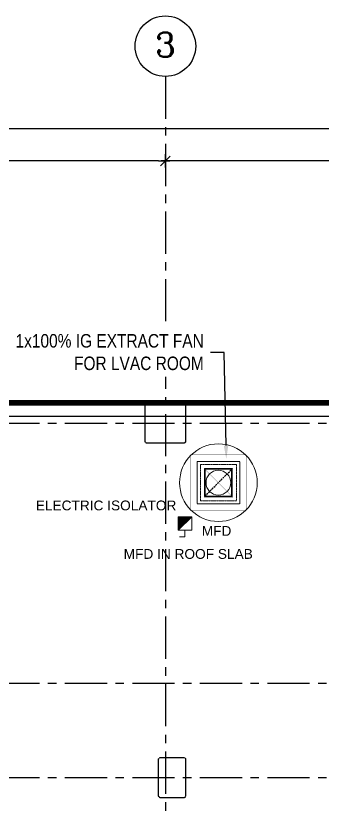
# Model space of a CAD drawing. Header units: metres. Extents: x 841183 to 1048542, y 259326 to 317714.
# Drawn here: x 1024810 to 1029345, y 305936 to 317714 of the extents above; entities that cross this region are included whole.
import ezdxf
from ezdxf import colors
from ezdxf.entities.mleader import LeaderData, LeaderLine
from ezdxf.enums import TextEntityAlignment as Align
from ezdxf.math import Vec2, Vec3

# ---------------------------------------------------------------- set-up
doc = ezdxf.new("R2010")
doc.units = ezdxf.units.M
doc.header["$PDMODE"] = 34
for name, pattern in [('( Hidden )', [0.375, 0.25, -0.125]), ('CENTRE', [2, 1.25, -0.25, 0.25, -0.25]), ('HIDDEN2', [0.1875, 0.125, -0.0625]), ('VILLA AXIS$0$CENTER', [2, 1.25, -0.25, 0.25, -0.25])]:
    doc.linetypes.add(name, pattern=pattern)
for name, color, linetype, lineweight in [('0_ ISOLATOR', 142, 'Continuous', 0), ('0_FOUNDATION', 7, 'Continuous', 0), ('0_HVAC EQUIPMENT', 142, 'Continuous', 0), ('0_HVAC-OPENING', 126, 'Continuous', 0)]:
    doc.layers.add(name, color=color, linetype=linetype, lineweight=lineweight)
for name, color, linetype in [('0_EXTRACT AIR DUCT', 236, 'Continuous'), ('0_HVAC TEXT', 7, 'Continuous'), ('A-AXIS LINE', 253, 'Continuous'), ('A-WALL-1', 252, 'Continuous'), ('F-PLOT LIMITS - Zoom', 1, 'Continuous'), ('G-COL', 252, 'Continuous')]:
    doc.layers.add(name, color=color, linetype=linetype)
for name, color, linetype, transparency in [('A-AXIS DIMENSION', 252, 'Continuous', 0.6), ('A-AXIS MARKER', 253, 'Continuous', 0.6), ('A-AXIS TEXT', 252, 'Continuous', 0.6), ('A-REFLECT DOWN', 252, 'Continuous', 0.6)]:
    doc.layers.add(name, color=color, linetype=linetype, transparency=transparency)
doc.styles.add('AIRAL', font='arial.ttf', dxfattribs={"height": 6.14})
doc.styles.add('romans', font='romans.shx', dxfattribs={"width": 0.85})
doc.styles.get("Standard").update_dxf_attribs({"font": 'ARIALN.TTF'})
doc.styles.add('VILLA AXIS$0$U SHAPE AXIS$0$AXES$0$COMP', font='complex')
doc.dimstyles.new('DIM-100', dxfattribs={"dimtxt": 200, "dimasz": 100, "dimexe": 50, "dimexo": 75, "dimgap": 50, "dimtad": 1, "dimdec": 0, "dimrnd": 5, "dimzin": 9, "dimdsep": 46, "dimtxsty": 'romans', "dimblk1": 'D-oblique', "dimblk2": 'D-oblique', "dimsah": 1, "dimcen": 100, "dimdle": 100, "dimclrd": 256, "dimclre": 256, "dimclrt": 131, "dimadec": 0, "dimazin": 0, "dimtfac": 1, "dimtdec": 0, "dimtofl": 0, "dimtmove": 2, "dimatfit": 3, "dimldrblk": 'OBLIQUE', "dimfxl": 100, "dimfxlon": 1, "dimtfillclr": 256, "dimtolj": 1, "dimtzin": 0, "dimarcsym": 0})

# ---------------------------------------------------------------- blocks, each defined once
blk = doc.blocks.new('GEF-01 AVR PROTECTION')
at = {"layer": '0_HVAC EQUIPMENT', "color": 7, "linetype": '( Hidden )', "ltscale": 5}
blk.add_lwpolyline([(-315, -315), (315, -315), (315, 315), (-315, 315)], close=True, dxfattribs=at)
at = {"layer": '0_HVAC EQUIPMENT', "color": 7, "linetype": 'CENTRE', "ltscale": 0.75}
blk.add_lwpolyline([(-267.5, -267.5), (267.5, -267.5), (267.5, 267.5), (-267.5, 267.5)], close=True, dxfattribs=at)
at = {"layer": '0_HVAC EQUIPMENT'}
for radius in [575, 183.5]:
    blk.add_circle((0, 0), radius, dxfattribs=at)
blk = doc.blocks.new('0_ISOLATOR')
at = {"layer": '0_ ISOLATOR'}
h = blk.add_hatch(dxfattribs=at)
h.set_pattern_fill('ANSI31')
h.set_pattern_definition([(45, (0, 0), (-0.08838835, 0.08838835), [])])
h.paths.add_polyline_path([(-100, 100), (100, -100), (100, 100)])
at = {"layer": '0_ ISOLATOR', "color": 7}
for p, q in [((-198, 0), (-198, 83)), ((-100, 0), (-198, 0)), ((-100, 100), (100, -100))]:
    blk.add_line(p, q, dxfattribs=at)
blk.add_lwpolyline([(-100, -100), (100, -100), (100, 100), (-100, 100)], close=True, dxfattribs=at)
blk = doc.blocks.new('D-oblique')
for p, q in [((-1, 0), (0.65, 0)), ((-0.71, -0.71), (0.71, 0.71)), ((0, -1), (0, 1))]:
    blk.add_line(p, q)
blk = doc.blocks.new('*D151')
at = {"layer": 'A-AXIS DIMENSION', "lineweight": -2, "transparency": 16777216}
for p, q in [((-11076, 3784), (-11076, 3933)), ((-3040, 3783), (-3040, 3933)), ((-3140, 3883), (-10976, 3883))]:
    blk.add_line(p, q, dxfattribs=at)
at = {"layer": 'Defpoints', "color": 0, "transparency": 16777216}
for p in [(-11076, 3883), (-11076, 3417, -45), (-3040, 3452, -15)]:
    blk.add_point(p, dxfattribs=at)
at = {"layer": 'A-AXIS DIMENSION', "lineweight": -2, "transparency": 16777216, "xscale": 100, "yscale": 100, "zscale": 100, "rotation": 180}
blk.add_blockref('D-oblique', (-11076, 3883), dxfattribs=at)
at = {"layer": 'A-AXIS DIMENSION', "lineweight": -2, "transparency": 16777216, "xscale": 100, "yscale": 100, "zscale": 100}
blk.add_blockref('D-oblique', (-3040, 3883), dxfattribs=at)
at = {"layer": 'A-AXIS DIMENSION', "transparency": 16777216, "insert": (-7058, 4033), "char_height": 200, "attachment_point": 5, "style": 'romans'}
blk.add_mtext('\\A1;8035', dxfattribs=at)
blk = doc.blocks.new('_OBLIQUE')
at = {"color": 0, "linetype": 'ByBlock'}
blk.add_line((-0.5, -0.5), (0.5, 0.5), dxfattribs=at)
blk = doc.blocks.new('VILLA AXIS$0$U SHAPE AXIS$0$AXES$0$AXIS-MARK')
at = {"layer": 'A-AXIS MARKER'}
blk.add_circle((0, 0.5), 0.5, dxfattribs=at)
at = {"layer": 'A-AXIS TEXT', "color": 8, "style": 'VILLA AXIS$0$U SHAPE AXIS$0$AXES$0$COMP'}
blk.add_attdef('1', text='', height=0.4, dxfattribs=at).set_placement((0, 0.5), align=Align.MIDDLE)
blk = doc.blocks.new('*D153')
at = {"layer": 'A-AXIS DIMENSION', "lineweight": -2, "transparency": 16777216}
for p, q in [((-18170, 3790), (-18170, 3933)), ((-11076, 3783), (-11076, 3933)), ((-11176, 3883), (-18070, 3883))]:
    blk.add_line(p, q, dxfattribs=at)
at = {"layer": 'Defpoints', "color": 0, "transparency": 16777216}
for p in [(-18170, 3883), (-11076, 3452, -15), (-18170, 3205, -232)]:
    blk.add_point(p, dxfattribs=at)
at = {"layer": 'A-AXIS DIMENSION', "lineweight": -2, "transparency": 16777216, "xscale": 100, "yscale": 100, "zscale": 100, "rotation": 180}
blk.add_blockref('D-oblique', (-18170, 3883), dxfattribs=at)
at = {"layer": 'A-AXIS DIMENSION', "lineweight": -2, "transparency": 16777216, "xscale": 100, "yscale": 100, "zscale": 100}
blk.add_blockref('D-oblique', (-11076, 3883), dxfattribs=at)
at = {"layer": 'A-AXIS DIMENSION', "transparency": 16777216, "insert": (-14623, 4033), "char_height": 200, "attachment_point": 5, "style": 'romans'}
blk.add_mtext('\\A1;7095', dxfattribs=at)
blk = doc.blocks.new('*D168')
at = {"layer": 'A-AXIS DIMENSION', "lineweight": -2, "transparency": 16777216}
for p, q in [((-40051, 4259), (-40051, 4408)), ((-100, 4358), (-39951, 4358)), ((0, 4259), (0, 4408))]:
    blk.add_line(p, q, dxfattribs=at)
at = {"layer": 'Defpoints', "color": 0, "transparency": 16777216}
for p in [(-40051, 4358), (0, 3929, 33), (-40051, 3606, -54)]:
    blk.add_point(p, dxfattribs=at)
at = {"layer": 'A-AXIS DIMENSION', "lineweight": -2, "transparency": 16777216, "xscale": 100, "yscale": 100, "zscale": 100, "rotation": 180}
blk.add_blockref('D-oblique', (-40051, 4358), dxfattribs=at)
at = {"layer": 'A-AXIS DIMENSION', "lineweight": -2, "transparency": 16777216, "xscale": 100, "yscale": 100, "zscale": 100}
blk.add_blockref('D-oblique', (0, 4358), dxfattribs=at)
at = {"layer": 'A-AXIS DIMENSION', "transparency": 16777216, "insert": (-20811, 4508), "char_height": 200, "attachment_point": 5, "style": 'romans'}
blk.add_mtext('\\A1;40050', dxfattribs=at)
blk = doc.blocks.new('A$C10b3fa2f')
at = {"layer": 'A-REFLECT DOWN'}
h = blk.add_hatch(dxfattribs=at)
h.set_pattern_fill('AR-HBONE', color=256, scale=75, style=0)
h.set_pattern_definition([(45, (-872853.3, -501345.44), (0, 424.26407), [900, -300]), (135, (-872641.16, -501133.3), (3e-14, 424.26407), [900, -300])])
h.paths.add_polyline_path([(-40951.9, -7637.1), (-40445.1, -7637.1), (-40278.2, -7926.1), (-40445.1, -8215.1), (-40951.9, -8215.1), (-41118.8, -7926.1)])
edge = h.paths.add_edge_path()
edge.add_line((-40250.6, -6912.7), (-42275.6, -6912.7))
edge.add_line((-42275.6, -6912.7), (-42275.6, -105.8))
edge.add_line((-42275.6, -105.8), (-42275.6, 38.9))
edge.add_line((-42275.6, 38.9), (-43125, 38.9))
edge.add_line((-43125, 38.9), (-43125, -30517.1))
edge.add_line((-43125, -30517.1), (-43000, -30517.1))
edge.add_line((-43000, -30517.1), (-43000, -32386.1))
edge.add_line((-43000, -32386.1), (-6450, -32386.1))
edge.add_arc((-6450, -25886.1), 6500, 270, 360)
edge.add_line((50, -25886.1), (50, -22117.5))
edge.add_line((50, -22117.5), (-3025.4, -22117.5))
edge.add_line((-3025.4, -22117.5), (-3025.4, -31367.5))
edge.add_line((-3025.4, -31367.5), (-37875.6, -31367.3))
edge.add_line((-37875.6, -31367.3), (-37875.6, -22117.5))
edge.add_line((-37875.6, -22117.5), (-40250.6, -22117.5))
edge.add_line((-40250.6, -22117.5), (-40250.6, -6912.7))
at = {"layer": 'F-PLOT LIMITS - Zoom', "color": 252, "linetype": 'HIDDEN2', "ltscale": 2500, "elevation": 74}
blk.add_lwpolyline([(-43400, 300, 100, 75, 0), (6600, 300, 128.5, 128.5, 0), (6600.1, -49700, 128.5, 128.5, 0), (-43400, -49700, 128.5, 128.5, 0)], format="xyseb", close=True, dxfattribs=at)
blk = doc.blocks.new('A$C51a5b08a')
at = {"layer": 'A-AXIS LINE', "linetype": 'VILLA AXIS$0$CENTER', "ltscale": 500}
for p, q in [((-11076, 5133.1, -106.5), (-11076, -22131.7, -127.6)), ((-40565.7, 0, -106.5), (9544.5, 0, 7.1)), ((-40565.7, -3851.7, -220.1), (9544.5, -3851.7, -106.5)), ((-40565.7, -5252.2, -220.1), (9544.5, -5252.2, -106.5))]:
    blk.add_line(p, q, dxfattribs=at)
at = {"layer": 'A-WALL-1'}
for p, q in [((-38825.6, 300, -106.5), (-2090, 300, -106.5)), ((-38625.6, 100, -106.5), (-2290, 100, -106.5))]:
    blk.add_line(p, q, dxfattribs=at)
at = {"layer": 'G-COL', "color": 8, "linetype": 'HIDDEN2', "ltscale": 6, "elevation": -106.5}
for points in [[(-11376, 300), (-10776, 300), (-10776, -280), (-10796, -300), (-11356, -300), (-11376, -280)], [(-10796, -5552.3), (-11156, -5552.3), (-11176, -5532.3), (-11176, -4972.3), (-11156, -4952.3), (-10796, -4952.3), (-10776, -4972.3), (-10776, -5532.3)]]:
    blk.add_lwpolyline(points, close=True, dxfattribs=at)
at = {"layer": 'A-AXIS TEXT'}
ref = blk.add_blockref('VILLA AXIS$0$U SHAPE AXIS$0$AXES$0$AXIS-MARK', (-11076, 5133.1, -106.5), dxfattribs=dict(at, xscale=897.0721255241026, yscale=897.0721255241026, zscale=897.0721255241026))
ref.add_attrib('1', '3', dxfattribs={"height": 360, "style": 'VILLA AXIS$0$U SHAPE AXIS$0$AXES$0$COMP'}).set_placement((-11076, 5603.7, -106.5), align=Align.MIDDLE)
at = {"color": 252, "style": 'romans', "width": 0.8}
blk.add_attdef('RD01', text='', height=225, dxfattribs=at).set_placement((-31176.6, -17501.4, -38.4), align=Align.MIDDLE_CENTER)
at = {"layer": 'A-AXIS DIMENSION'}
dim = blk.add_linear_dim(base=(-40050.6, 4358.4, -53.1), p1=(0, 3928.8, -20.4), p2=(-40050.6, 3606.3, -107.6), dimstyle='DIM-100', override={"dimclrt": 256}, dxfattribs=at)
dim.commit()
dim.dimension.update_dxf_attribs({"geometry": '*D168', "text_midpoint": (-20811.1, 4508.4, -53.1), "dimtype": 160})
for base, p1, p2, picture, middle in [((-18170.1, 3883.1, -64.9), (-11076, 3452.3, -80), (-18170.1, 3204.6, -296.6), '*D153', (-14623.1, 4033.1, -64.9)), ((-11076, 3883.1, -64.9), (-3040, 3452.3, -80), (-11076, 3416.5, -109.9), '*D151', (-7058, 4033.1, -64.9))]:
    dim = blk.add_linear_dim(base=base, p1=p1, p2=p2, dimstyle='DIM-100', override={"dimclrt": 256, "dimfxl": 100, "dimfxlon": 1}, dxfattribs=at)
    dim.commit()
    dim.dimension.update_dxf_attribs({"geometry": picture, "text_midpoint": middle})

msp = doc.modelspace()

# ---------------------------------------------------------------- block references
at = {"color": 2}
msp.add_blockref('A$C10b3fa2f', (1038100.4, 311684, -216), dxfattribs=at)

# ---------------------------------------------------------------- next in the draw order: linework, layer by layer
at = {"layer": '0_FOUNDATION', "const_width": 5, "elevation": -172}
msp.add_lwpolyline([(1027396.9, 311213.2), (1028221.9, 311213.2), (1028221.9, 310388.2), (1027396.9, 310388.2)], close=True, dxfattribs=at)
at = {"layer": '0_HVAC-OPENING', "linetype": '( Hidden )', "ltscale": 100, "const_width": 5, "elevation": -142.1}
msp.add_lwpolyline([(1027596.9, 310588.2), (1028021.9, 310588.2), (1028021.9, 311013.2), (1027596.9, 311013.2)], close=True, dxfattribs=at)
for points in [[(1028021.9, 310588.2), (1027596.9, 311013.2)], [(1027596.9, 310588.2), (1028021.9, 311013.2)]]:
    msp.add_lwpolyline(points, dxfattribs=at)

# ---------------------------------------------------------------- next in the draw order: block references
at = {"color": 2}
msp.add_blockref('A$C51a5b08a', (1038100.4, 311683.9, -103.7), dxfattribs=at)
at = {"layer": '0_ ISOLATOR', "color": 2, "rotation": 90.00000000000001}
msp.add_blockref('0_ISOLATOR', (1027314.4, 310195.3, 9.6), dxfattribs=at)
at = {"layer": '0_HVAC EQUIPMENT'}
msp.add_blockref('GEF-01 AVR PROTECTION', (1027809.4, 310800.7, -172), dxfattribs=at)

# ---------------------------------------------------------------- next in the draw order: texts
at = {"layer": '0_HVAC TEXT', "char_height": 145, "attachment_point": 5, "style": 'AIRAL'}
for s, insert, width in [('{\\fArial|b0|i0|c0|p34;ELECTRIC ISOLATOR}', (1026145.5, 310462.4, 327.3), 2081.201), ('{\\fArial|b0|i0|c0|p34;MFD}', (1027782.3, 310086, 77.6), 442.988), ('{\\fArial|b0|i0|c0|p34;MFD IN ROOF SLAB}', (1027362.9, 309743.9, 77.6), 1903.957)]:
    msp.add_mtext(s, dxfattribs=dict(at, insert=insert, width=width))

# ---------------------------------------------------------------- next in the draw order: leaders
ml = msp.add_multileader_mtext('Standard')
ml.set_content('1x100% IG EXTRACT FAN\\PFOR LVAC ROOM', color=256)
ml.set_leader_properties()
ml.build(insert=Vec2(0, 0))
ml.multileader.update_dxf_attribs({"text_left_attachment_type": 2, "text_right_attachment_type": 2, "dogleg_length": 200, "arrow_head_size": 200})
ctx = ml.context
ctx.base_point, ctx.char_height, ctx.arrow_head_size, ctx.landing_gap_size, ctx.plane_origin = Vec3(1024748.1, 312729.8, -218.6), 200, 200, 100, Vec3(1023563.8, 309013.4, -218.6)
ctx.left_attachment, ctx.right_attachment, ctx.text_align_type = 2, 2, 2
notes = []
notes.append((ctx, [(0, (1, 1, 0), (1027892.7, 312729.8, -218.6), (-1, 0), 200, [(0, [(1027926.5, 311151.1, -218.6)], 0, [])])]))
ctx.mtext.insert, ctx.mtext.alignment, ctx.mtext.flow_direction = Vec3(1027592.7, 313001.7, -218.6), 3, 5
ctx.mtext.has_bg_fill, ctx.mtext.bg_color, ctx.mtext.bg_scale_factor, ctx.mtext.bg_transparency, ctx.mtext.use_window_bg_color = 1, -1027028792, 1.5, 0, 1
for ctx, leaders in notes:
    for number, flags, end, landing, length, lines in leaders:
        leader = LeaderData()
        leader.index, (leader.has_last_leader_line, leader.has_dogleg_vector, leader.attachment_direction) = number, flags
        leader.last_leader_point, leader.dogleg_vector, leader.dogleg_length = Vec3(end), Vec3(landing), length
        for number, points, colour, breaks in lines:
            line = LeaderLine()
            line.index, line.vertices, line.color, line.breaks = number, Vec3.list(points), colors.encode_raw_color(colour), breaks
            leader.lines.append(line)
        ctx.leaders.append(leader)

# ---------------------------------------------------------------- next in the draw order: linework, layer by layer
at = {"layer": '0_EXTRACT AIR DUCT'}
msp.add_lwpolyline([(1027609.4, 310600.7), (1028009.4, 310600.7), (1028009.4, 311000.6), (1027609.4, 311000.6)], close=True, dxfattribs=at)
at = {"layer": '0_EXTRACT AIR DUCT', "linetype": '( Hidden )', "ltscale": 100}
msp.add_lwpolyline([(1027609.4, 310600.7), (1028009.4, 311000.6)], dxfattribs=at)

doc.saveas('drawing.dxf')
